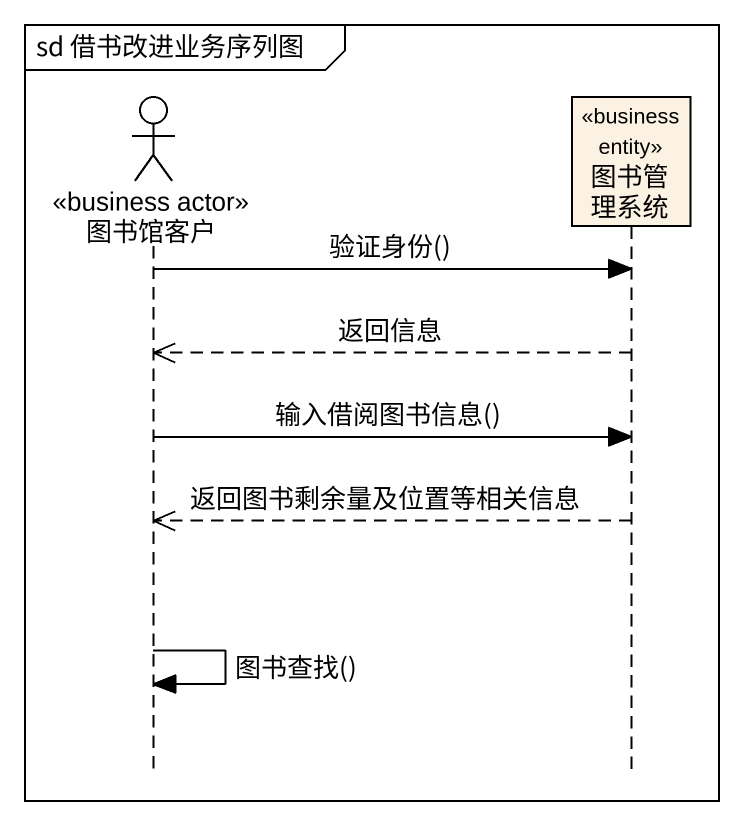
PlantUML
@startuml
mainframe sd 借书改进业务序列图
hide footbox
actor 图书馆客户 <<business actor>>
participant 图书管理系统 <<business entity>>

图书馆客户 -> 图书管理系统 : 验证身份()
图书管理系统 -->> 图书馆客户 : 返回信息
图书馆客户 -> 图书管理系统 : 输入借阅图书信息()
图书管理系统 -->> 图书馆客户 : 返回图书剩余量及位置等相关信息
图书馆客户 -> 图书馆客户 : 图书查找()
@enduml
